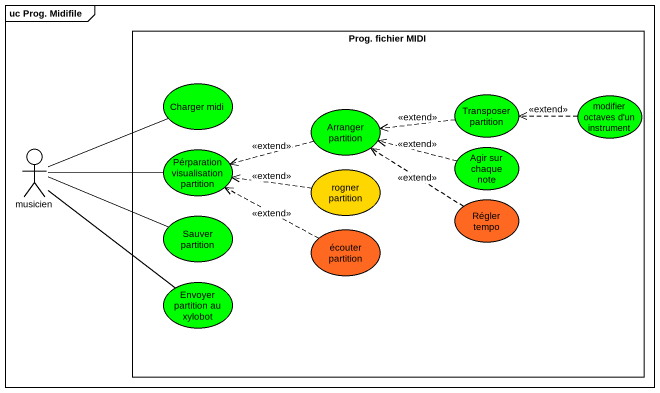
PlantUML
@startuml
mainframe uc Prog. Midifile
rectangle "Prog. fichier MIDI" as Prog_fichier_MIDI {
  usecase "Charger midi" as Charger_midi #00FF00
  usecase "Arranger partition" as Arranger_partition #00FF00
  usecase "Transposer partition" as Transposer_partition #00FF00
  usecase "modifier octaves d'un instrument" as modifier_octaves_d_un #00FF00
  usecase "Pérparation visualisation partition" as Pérparation_visualisation #00FF00
  usecase "Agir sur chaque note" as Agir_sur_chaque_note #00FF00
  usecase "rogner partition" as rogner_partition #FFD700
  usecase "Régler tempo" as Régler_tempo #FF6820
  usecase "Sauver partition" as Sauver_partition #00FF00
  usecase "écouter partition" as écouter_partition #FF6820
  usecase "Envoyer partition au xylobot" as Envoyer_partition_au_xylobot #00FF00
}
actor musicien
Arranger_partition .left.> Pérparation_visualisation : <<extend>>
Transposer_partition .left.> Arranger_partition : <<extend>>
modifier_octaves_d_un .left.> Transposer_partition : <<extend>>
musicien -right- Charger_midi
musicien -right- Pérparation_visualisation
musicien -right- Sauver_partition
musicien -- Envoyer_partition_au_xylobot
Agir_sur_chaque_note .left.> Arranger_partition : <<extend>>
rogner_partition .left.> Pérparation_visualisation : <<extend>>
Régler_tempo .up.> Arranger_partition : <<extend>>
écouter_partition .left.> Pérparation_visualisation : <<extend>>
@enduml
